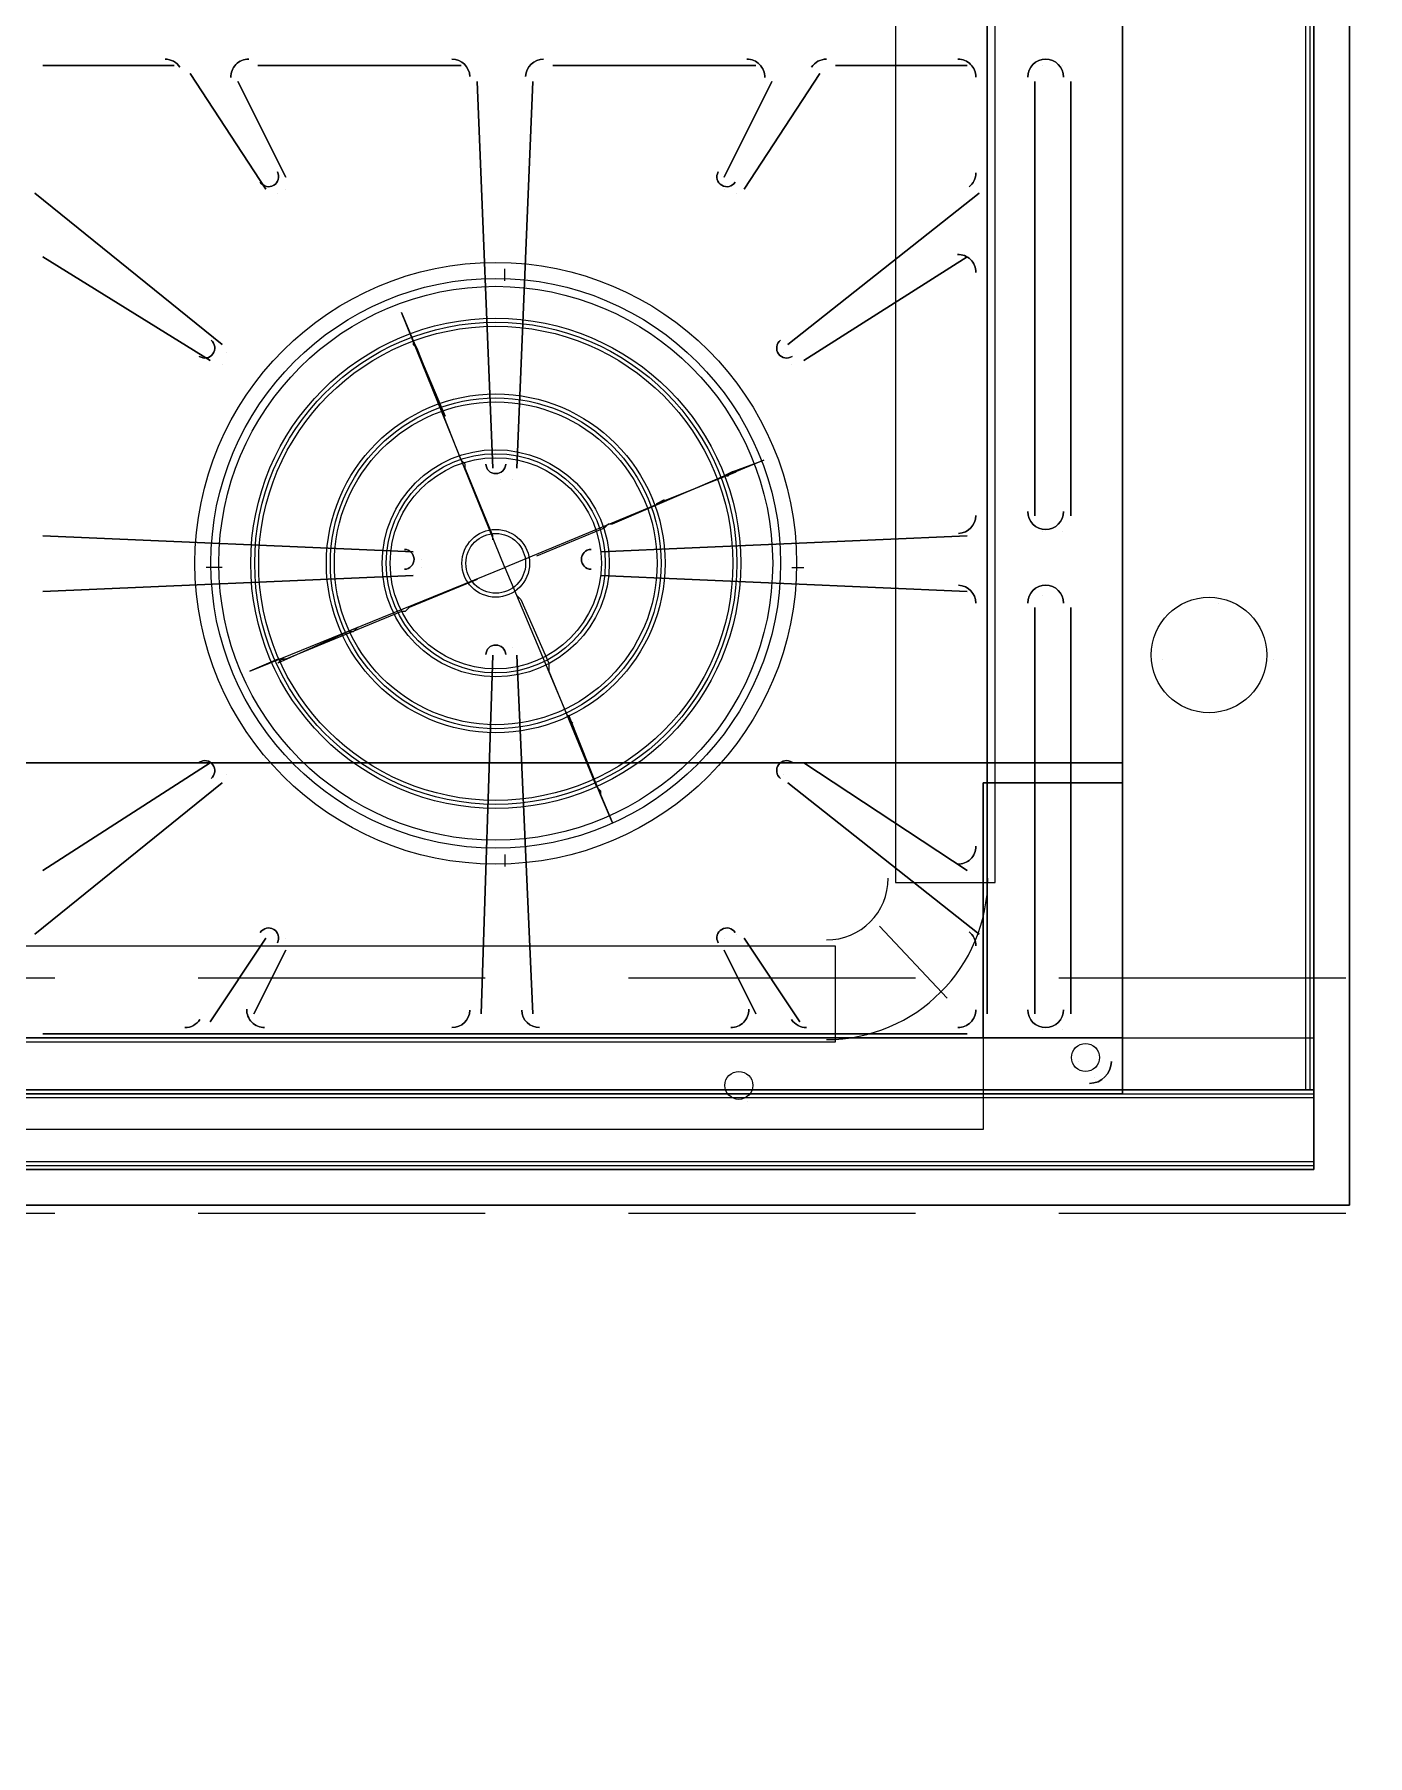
# Model space of a CAD drawing. Header units: millimetres. Extents: x -5841 to 140562, y 1006 to 102310.
# Drawn here: x 99655.9 to 100010, y 14511.2 to 14968.2 of the extents above; entities that cross this region are included whole.
import ezdxf

# ---------------------------------------------------------------- set-up
doc = ezdxf.new("R2010")
doc.units = ezdxf.units.MM
doc.header["$LTSCALE"] = 10
for name, color, linetype in [('PDF18_0', 7, 'Continuous'), ('PDF18_1-EeAa_3D-01', 7, 'Continuous'), ('PDF18_1-Electrical_App-01', 7, 'Continuous')]:
    doc.layers.add(name, color=color, linetype=linetype)
doc.layers.add('PDF18_1-Shape-01', color=140, linetype='Continuous', true_color=0x00bfff)

msp = doc.modelspace()

# ---------------------------------------------------------------- linework, layer by layer
at = {"layer": 'PDF18_0', "lineweight": 25}
msp.add_lwpolyline([(100005.20748, 15294.41859), (100005.20748, 14657.31806), (98984.99998, 14657.31806), (98984.99998, 15294.41859), (97782.76376, 15294.41859), (97782.76376, 14292.2023), (101226.49323, 14292.2023), (101226.49323, 15294.41859)], close=True, dxfattribs=at)
at = {"layer": 'PDF18_0', "color": 0, "lineweight": 0, "true_color": 0x939598}
for points in [[(99661.25786, 14717.64153), (99585.05979, 14717.64153)], [(99775.55497, 14717.64153), (99699.35689, 14717.64153)], [(99889.85207, 14717.64153), (99813.654, 14717.64153)], [(100004.14918, 14717.64153), (99927.95111, 14717.64153)], [(99585.05979, 14655.20144), (99661.25786, 14655.20144)], [(99699.35689, 14655.20144), (99775.55497, 14655.20144)], [(99813.654, 14655.20144), (99889.85207, 14655.20144)], [(99927.95111, 14655.20144), (100004.14918, 14655.20144)]]:
    msp.add_lwpolyline(points, dxfattribs=at)
at = {"layer": 'PDF18_1-EeAa_3D-01', "lineweight": 0}
for points in [[(99944.88401, 15261.61109), (99944.88401, 15260.55278), (99944.88401, 15248.91141), (99944.88401, 15247.8531), (99944.88401, 14686.95064), (99944.88401, 14688.00894), (99944.88401, 15259.49447), (99944.88401, 15264.78601), (99944.88401, 15266.90262)], [(99944.88401, 15266.90262), (99944.88401, 14701.76693), (99995.68272, 14701.76693), (99995.68272, 15266.90262)], [(99944.88401, 14701.76693), (99995.68272, 14701.76693), (99995.68272, 15266.90262), (99944.88401, 15266.90262)], [(99349.05743, 15212.92899), (99349.05743, 14720.81645), (99343.7659, 14726.10798), (99122.57983, 14726.10798), (99122.57983, 14700.70862), (99868.68594, 14700.70862), (99868.68594, 14726.10798), (99646.44157, 14726.10798), (99641.15003, 14720.81645), (99641.15003, 15212.92899), (99646.44157, 15207.63745), (99868.68594, 15207.63745), (99868.68594, 15233.03681), (99122.57983, 15233.03681), (99122.57983, 15207.63745), (99343.7659, 15207.63745)], [(99908.90159, 15227.74528), (99908.90159, 14708.11677), (99908.90159, 14725.04967), (99908.90159, 14751.50734), (99908.90159, 14816.06404), (99908.90159, 14839.34678), (99908.90159, 14903.90348), (99908.90159, 14930.36114), (99908.90159, 14955.7605), (99908.90159, 14980.10155), (99908.90159, 15005.50091), (99908.90159, 15030.90026), (99908.90159, 15095.45696), (99908.90159, 15119.79801), (99908.90159, 15184.35471), (99908.90159, 15209.75407)], [(99911.0182, 14743.04088), (99911.0182, 15190.70455), (99884.56054, 15190.70455), (99884.56054, 14743.04088)], [(99115.17169, 14769.49855), (99115.17169, 14701.76693), (99907.84328, 14701.76693), (99907.84328, 14769.49855), (99944.88401, 14769.49855), (99944.88401, 14774.79008), (99045.32346, 14774.79008), (99944.88401, 14774.79008), (99944.88401, 14769.49855), (99907.84328, 14769.49855), (99907.84328, 14677.42588), (99115.17169, 14677.42588)], [(99115.17169, 14701.76693), (99907.84328, 14701.76693), (99907.84328, 14677.42588), (99115.17169, 14677.42588)], [(99903.61006, 14702.82524), (99658.08294, 14702.82524), (99698.29859, 14702.82524), (99719.46472, 14702.82524), (99769.20513, 14702.82524), (99792.48787, 14702.82524), (99843.28658, 14702.82524), (99863.39441, 14702.82524)]]:
    msp.add_lwpolyline(points, close=True, dxfattribs=at)
for points in [[(99994.62442, 15265.84431), (99994.62442, 15264.78601), (99994.62442, 15259.49447), (99994.62442, 14688.00894)], [(99045.32346, 14701.76693), (99944.88401, 14701.76693), (99944.88401, 15261.61109), (99944.88401, 15242.56157), (99944.88401, 14701.76693), (99045.32346, 14701.76693)], [(99993.56611, 14688.00894), (99995.68272, 14688.00894), (99995.68272, 14666.84281), (99995.68272, 15264.78601), (99995.68272, 15263.7277), (99995.68272, 15259.49447), (99995.68272, 14688.00894), (99994.62442, 14688.00894), (99993.56611, 14688.00894), (99993.56611, 15259.49447), (99994.62442, 15259.49447), (99995.68272, 15259.49447)], [(99944.88401, 15241.50326), (99944.88401, 14694.35878), (99944.88401, 15241.50326)], [(99693.00706, 14959.99372), (99658.08294, 14959.99372), (99693.00706, 14959.99372)], [(99658.08294, 14959.99372), (99658.08294, 14959.99372)], [(99658.08294, 14959.99372), (99658.08294, 14959.99372)], [(99693.00706, 14959.99372), (99693.00706, 14959.99372)], [(99769.20513, 14959.99372), (99715.23149, 14959.99372), (99769.20513, 14959.99372)], [(99715.23149, 14959.99372), (99715.23149, 14959.99372)], [(99715.23149, 14959.99372), (99715.23149, 14959.99372)], [(99769.20513, 14959.99372), (99769.20513, 14959.99372)], [(99847.51981, 14959.99372), (99793.54618, 14959.99372), (99847.51981, 14959.99372)], [(99793.54618, 14959.99372), (99793.54618, 14959.99372)], [(99793.54618, 14959.99372), (99793.54618, 14959.99372)], [(99847.51981, 14959.99372), (99847.51981, 14959.99372)], [(99903.61006, 14959.99372), (99868.68594, 14959.99372), (99903.61006, 14959.99372)], [(99868.68594, 14959.99372), (99868.68594, 14959.99372)], [(99868.68594, 14959.99372), (99868.68594, 14959.99372)], [(99903.61006, 14959.99372), (99903.61006, 14959.99372)], [(99903.61006, 14959.99372), (99903.61006, 14959.99372)], [(99923.71788, 14959.99372), (99923.71788, 14959.99372)], [(99929.00941, 14959.99372), (99929.00941, 14959.99372)], [(99717.34811, 14927.18622), (99697.24028, 14957.87711), (99717.34811, 14927.18622)], [(99697.24028, 14957.87711), (99697.24028, 14957.87711)], [(99697.24028, 14957.87711), (99697.24028, 14957.87711)], [(99709.93996, 14955.7605), (99722.63964, 14930.36114), (99709.93996, 14955.7605)], [(99709.93996, 14955.7605), (99709.93996, 14955.7605)], [(99777.67158, 14853.10476), (99773.43835, 14955.7605), (99777.67158, 14853.10476)], [(99773.43835, 14955.7605), (99773.43835, 14955.7605)], [(99773.43835, 14955.7605), (99773.43835, 14955.7605)], [(99788.25464, 14955.7605), (99784.02142, 14853.10476), (99788.25464, 14955.7605)], [(99788.25464, 14955.7605), (99788.25464, 14955.7605)], [(99839.05336, 14930.36114), (99851.75304, 14955.7605), (99839.05336, 14930.36114)], [(99864.45271, 14957.87711), (99844.34489, 14927.18622), (99864.45271, 14957.87711)], [(99851.75304, 14955.7605), (99851.75304, 14955.7605)], [(99851.75304, 14955.7605), (99851.75304, 14955.7605)], [(99864.45271, 14957.87711), (99864.45271, 14957.87711)], [(99908.90159, 14955.7605), (99908.90159, 14955.7605)], [(99908.90159, 14955.7605), (99908.90159, 14955.7605)], [(99921.60127, 14955.7605), (99921.60127, 14955.7605)], [(99921.60127, 14955.7605), (99921.60127, 14840.40509), (99921.60127, 14955.7605)], [(99921.60127, 14955.7605), (99921.60127, 14955.7605)], [(99931.12603, 14840.40509), (99931.12603, 14955.7605), (99931.12603, 14840.40509)], [(99931.12603, 14955.7605), (99931.12603, 14955.7605)], [(99722.63964, 14930.36114), (99722.63964, 14930.36114)], [(99722.63964, 14930.36114), (99722.63964, 14930.36114)], [(99839.05336, 14930.36114), (99839.05336, 14930.36114)], [(99908.90159, 14930.36114), (99908.90159, 14930.36114)], [(99908.90159, 14930.36114), (99908.90159, 14930.36114)], [(99655.96633, 14926.12792), (99705.70673, 14885.91227), (99655.96633, 14926.12792)], [(99655.96633, 14926.12792), (99655.96633, 14926.12792)], [(99655.96633, 14926.12792), (99655.96633, 14926.12792)], [(99717.34811, 14927.18622), (99717.34811, 14927.18622)], [(99720.52303, 14926.12792), (99720.52303, 14926.12792)], [(99722.63964, 14927.18622), (99722.63964, 14927.18622)], [(99839.05336, 14927.18622), (99839.05336, 14927.18622)], [(99842.22828, 14926.12792), (99842.22828, 14926.12792)], [(99844.34489, 14927.18622), (99844.34489, 14927.18622)], [(99844.34489, 14927.18622), (99844.34489, 14927.18622)], [(99855.98626, 14885.91227), (99906.78498, 14926.12792), (99855.98626, 14885.91227)], [(99906.78498, 14926.12792), (99906.78498, 14926.12792)], [(99906.78498, 14926.12792), (99906.78498, 14926.12792)], [(99702.53181, 14881.67904), (99658.08294, 14909.19501), (99702.53181, 14881.67904)], [(99658.08294, 14909.19501), (99658.08294, 14909.19501)], [(99658.08294, 14909.19501), (99658.08294, 14909.19501)], [(99780.8465, 14902.84517), (99780.8465, 14906.02009)], [(99903.61006, 14909.19501), (99860.21949, 14881.67904), (99903.61006, 14909.19501)], [(99903.61006, 14909.19501), (99903.61006, 14909.19501)], [(99903.61006, 14909.19501), (99903.61006, 14909.19501)], [(99908.90159, 14903.90348), (99908.90159, 14903.90348)], [(99908.90159, 14903.90348), (99908.90159, 14903.90348)], [(99739.57254, 14809.7142), (99740.63085, 14809.7142), (99741.68916, 14810.7725), (99720.52303, 14801.24774), (99721.58133, 14802.30605), (99722.63964, 14802.30605), (99721.58133, 14802.30605), (99720.52303, 14802.30605), (99713.11488, 14799.13113), (99780.8465, 14826.6471), (99753.33053, 14894.37872), (99756.50545, 14886.97057), (99756.50545, 14885.91227), (99757.56375, 14884.85396), (99756.50545, 14886.97057), (99764.9719, 14866.86275), (99763.91359, 14868.97936)], [(99753.33053, 14894.37872), (99753.33053, 14894.37872)], [(99756.50545, 14886.97057), (99756.50545, 14886.97057)], [(99705.70673, 14885.91227), (99705.70673, 14885.91227)], [(99705.70673, 14885.91227), (99705.70673, 14885.91227)], [(99706.76504, 14883.79565), (99706.76504, 14883.79565)], [(99777.67158, 14834.05525), (99777.67158, 14835.11355), (99770.26343, 14853.10476), (99770.26343, 14854.16307), (99769.20513, 14855.22138), (99757.56375, 14884.85396)], [(99854.92796, 14883.79565), (99854.92796, 14883.79565)], [(99855.98626, 14885.91227), (99855.98626, 14885.91227)], [(99702.53181, 14881.67904), (99702.53181, 14881.67904)], [(99705.70673, 14880.62073), (99705.70673, 14880.62073)], [(99857.04457, 14880.62073), (99857.04457, 14880.62073)], [(99860.21949, 14881.67904), (99860.21949, 14881.67904)], [(99860.21949, 14881.67904), (99860.21949, 14881.67904)], [(99764.9719, 14866.86275), (99764.9719, 14866.86275)], [(99769.20513, 14855.22138), (99769.20513, 14855.22138)], [(99769.20513, 14855.22138), (99769.20513, 14855.22138)], [(99769.20513, 14855.22138), (99769.20513, 14855.22138)], [(99823.17876, 14844.63831), (99821.06215, 14843.58001), (99842.22828, 14852.04646), (99841.16997, 14852.04646), (99839.05336, 14850.98815), (99840.11166, 14850.98815), (99841.16997, 14852.04646), (99849.63642, 14855.22138), (99780.8465, 14826.6471), (99809.42077, 14758.91548), (99806.24585, 14766.32363), (99806.24585, 14767.38193), (99805.18755, 14768.44024), (99806.24585, 14767.38193), (99806.24585, 14766.32363), (99797.7794, 14787.48976), (99797.7794, 14786.43145), (99798.83771, 14785.37315)], [(99849.63642, 14855.22138), (99849.63642, 14855.22138)], [(99777.67158, 14853.10476), (99777.67158, 14853.10476)], [(99779.78819, 14849.92984), (99779.78819, 14849.92984)], [(99782.96311, 14849.92984), (99782.96311, 14849.92984)], [(99784.02142, 14853.10476), (99784.02142, 14853.10476)], [(99784.02142, 14853.10476), (99784.02142, 14853.10476)], [(99789.31295, 14829.82202), (99807.30416, 14837.23017), (99808.36247, 14838.28847), (99809.42077, 14838.28847), (99839.05336, 14850.98815)], [(99842.22828, 14852.04646), (99842.22828, 14852.04646)], [(99821.06215, 14843.58001), (99821.06215, 14843.58001)], [(99809.42077, 14838.28847), (99809.42077, 14838.28847)], [(99809.42077, 14838.28847), (99809.42077, 14838.28847)], [(99809.42077, 14838.28847), (99809.42077, 14838.28847)], [(99908.90159, 14839.34678), (99908.90159, 14839.34678)], [(99908.90159, 14839.34678), (99908.90159, 14839.34678)], [(99921.60127, 14840.40509), (99921.60127, 14840.40509)], [(99923.71788, 14836.17186), (99923.71788, 14836.17186)], [(99929.00941, 14836.17186), (99929.00941, 14836.17186)], [(99931.12603, 14840.40509), (99931.12603, 14840.40509)], [(99931.12603, 14840.40509), (99931.12603, 14840.40509)], [(99658.08294, 14835.11355), (99756.50545, 14830.88033), (99658.08294, 14835.11355)], [(99658.08294, 14835.11355), (99658.08294, 14835.11355)], [(99658.08294, 14835.11355), (99658.08294, 14835.11355)], [(99806.24585, 14830.88033), (99903.61006, 14835.11355), (99806.24585, 14830.88033)], [(99903.61006, 14835.11355), (99903.61006, 14835.11355)], [(99903.61006, 14835.11355), (99903.61006, 14835.11355)], [(99756.50545, 14830.88033), (99756.50545, 14830.88033)], [(99756.50545, 14830.88033), (99756.50545, 14830.88033)], [(99758.62206, 14828.76371), (99758.62206, 14828.76371)], [(99789.31295, 14829.82202), (99789.31295, 14829.82202)], [(99803.07093, 14828.76371), (99803.07093, 14828.76371)], [(99806.24585, 14830.88033), (99806.24585, 14830.88033)], [(99756.50545, 14824.53049), (99658.08294, 14820.29726), (99756.50545, 14824.53049)], [(99705.70673, 14826.6471), (99701.47351, 14826.6471)], [(99701.47351, 14826.6471), (99701.47351, 14826.6471)], [(99705.70673, 14826.6471), (99705.70673, 14826.6471)], [(99773.43835, 14823.47218), (99755.44714, 14816.06404), (99754.38883, 14815.00573), (99753.33053, 14815.00573), (99722.63964, 14802.30605)], [(99756.50545, 14824.53049), (99756.50545, 14824.53049)], [(99758.62206, 14826.6471), (99758.62206, 14826.6471)], [(99773.43835, 14823.47218), (99773.43835, 14823.47218)], [(99780.8465, 14826.6471), (99780.8465, 14826.6471)], [(99780.8465, 14826.6471), (99780.8465, 14826.6471)], [(99803.07093, 14826.6471), (99803.07093, 14826.6471)], [(99903.61006, 14820.29726), (99806.24585, 14824.53049), (99903.61006, 14820.29726)], [(99806.24585, 14824.53049), (99806.24585, 14824.53049)], [(99806.24585, 14824.53049), (99806.24585, 14824.53049)], [(99857.04457, 14826.6471), (99860.21949, 14826.6471)], [(99658.08294, 14820.29726), (99658.08294, 14820.29726)], [(99658.08294, 14820.29726), (99658.08294, 14820.29726)], [(99784.02142, 14819.23896), (99785.07972, 14818.18065), (99792.48787, 14801.24774), (99792.48787, 14799.13113), (99805.18755, 14768.44024)], [(99784.02142, 14819.23896), (99784.02142, 14819.23896)], [(99785.07972, 14818.18065), (99785.07972, 14818.18065)], [(99903.61006, 14820.29726), (99903.61006, 14820.29726)], [(99903.61006, 14820.29726), (99903.61006, 14820.29726)], [(99923.71788, 14819.23896), (99923.71788, 14819.23896)], [(99929.00941, 14819.23896), (99929.00941, 14819.23896)], [(99753.33053, 14815.00573), (99753.33053, 14815.00573)], [(99753.33053, 14815.00573), (99753.33053, 14815.00573)], [(99753.33053, 14815.00573), (99753.33053, 14815.00573)], [(99908.90159, 14816.06404), (99908.90159, 14816.06404)], [(99908.90159, 14816.06404), (99908.90159, 14816.06404)], [(99921.60127, 14816.06404), (99921.60127, 14816.06404)], [(99921.60127, 14816.06404), (99921.60127, 14708.11677), (99921.60127, 14816.06404)], [(99921.60127, 14816.06404), (99921.60127, 14816.06404)], [(99931.12603, 14708.11677), (99931.12603, 14816.06404), (99931.12603, 14708.11677)], [(99931.12603, 14816.06404), (99931.12603, 14816.06404)], [(99970.28337, 14817.12234), (99970.28337, 14817.12234)], [(99741.68916, 14810.7725), (99741.68916, 14810.7725)], [(99779.78819, 14805.48097), (99779.78819, 14805.48097)], [(99782.96311, 14805.48097), (99782.96311, 14805.48097)], [(99720.52303, 14801.24774), (99720.52303, 14801.24774)], [(99774.49666, 14708.11677), (99777.67158, 14803.36436), (99774.49666, 14708.11677)], [(99777.67158, 14803.36436), (99777.67158, 14803.36436)], [(99777.67158, 14803.36436), (99777.67158, 14803.36436)], [(99784.02142, 14803.36436), (99788.25464, 14708.11677), (99784.02142, 14803.36436)], [(99784.02142, 14803.36436), (99784.02142, 14803.36436)], [(99792.48787, 14801.24774), (99792.48787, 14801.24774)], [(99955.46708, 14802.30605), (99955.46708, 14802.30605)], [(99955.46708, 14802.30605), (99955.46708, 14802.30605)], [(99955.46708, 14802.30605), (99955.46708, 14802.30605)], [(99985.09966, 14802.30605), (99985.09966, 14802.30605)], [(99713.11488, 14799.13113), (99713.11488, 14799.13113)], [(99792.48787, 14799.13113), (99792.48787, 14799.13113)], [(99792.48787, 14799.13113), (99792.48787, 14799.13113)], [(99792.48787, 14799.13113), (99792.48787, 14799.13113)], [(99792.48787, 14799.13113), (99792.48787, 14799.13113)], [(99792.48787, 14799.13113), (99792.48787, 14799.13113)], [(99797.7794, 14787.48976), (99797.7794, 14787.48976)], [(99797.7794, 14787.48976), (99797.7794, 14787.48976)], [(99970.28337, 14786.43145), (99970.28337, 14786.43145)], [(99798.83771, 14785.37315), (99798.83771, 14785.37315)], [(99658.08294, 14746.2158), (99702.53181, 14774.79008), (99658.08294, 14746.2158)], [(99702.53181, 14774.79008), (99702.53181, 14774.79008)], [(99702.53181, 14774.79008), (99702.53181, 14774.79008)], [(99705.70673, 14774.79008), (99705.70673, 14774.79008)], [(99857.04457, 14774.79008), (99857.04457, 14774.79008)], [(99860.21949, 14774.79008), (99903.61006, 14746.2158), (99860.21949, 14774.79008)], [(99860.21949, 14774.79008), (99860.21949, 14774.79008)], [(99944.88401, 14774.79008), (99944.88401, 14774.79008)], [(99944.88401, 14774.79008), (99944.88401, 14774.79008)], [(99705.70673, 14769.49855), (99655.96633, 14729.2829), (99705.70673, 14769.49855)], [(99705.70673, 14769.49855), (99705.70673, 14769.49855)], [(99706.76504, 14771.61516), (99706.76504, 14771.61516)], [(99805.18755, 14768.44024), (99805.18755, 14768.44024)], [(99805.18755, 14768.44024), (99805.18755, 14768.44024)], [(99854.92796, 14771.61516), (99854.92796, 14771.61516)], [(99906.78498, 14729.2829), (99855.98626, 14769.49855), (99906.78498, 14729.2829)], [(99855.98626, 14769.49855), (99855.98626, 14769.49855)], [(99855.98626, 14769.49855), (99855.98626, 14769.49855)], [(99907.84328, 14769.49855), (99907.84328, 14769.49855)], [(99907.84328, 14769.49855), (99907.84328, 14769.49855)], [(99907.84328, 14769.49855), (99907.84328, 14769.49855)], [(99944.88401, 14769.49855), (99944.88401, 14769.49855)], [(99944.88401, 14769.49855), (99944.88401, 14769.49855)], [(99944.88401, 14769.49855), (99944.88401, 14769.49855)], [(99806.24585, 14767.38193), (99806.24585, 14767.38193)], [(99806.24585, 14766.32363), (99806.24585, 14766.32363)], [(99806.24585, 14766.32363), (99806.24585, 14766.32363)], [(99806.24585, 14766.32363), (99806.24585, 14766.32363)], [(99809.42077, 14758.91548), (99809.42077, 14758.91548)], [(99809.42077, 14758.91548), (99809.42077, 14758.91548)], [(99809.42077, 14758.91548), (99809.42077, 14758.91548)], [(99780.8465, 14750.44903), (99780.8465, 14747.27411)], [(99908.90159, 14751.50734), (99908.90159, 14751.50734)], [(99908.90159, 14751.50734), (99908.90159, 14751.50734)], [(99658.08294, 14746.2158), (99658.08294, 14746.2158)], [(99658.08294, 14746.2158), (99658.08294, 14746.2158)], [(99903.61006, 14746.2158), (99903.61006, 14746.2158)], [(99903.61006, 14746.2158), (99903.61006, 14746.2158)], [(99884.56054, 14743.04088), (99884.56054, 14743.04088)], [(99911.0182, 14743.04088), (99911.0182, 14743.04088)], [(99880.32731, 14731.39951), (99898.31852, 14712.34999)], [(99655.96633, 14729.2829), (99655.96633, 14729.2829)], [(99655.96633, 14729.2829), (99655.96633, 14729.2829)], [(99702.53181, 14706.00016), (99717.34811, 14728.22459), (99702.53181, 14706.00016)], [(99717.34811, 14728.22459), (99717.34811, 14728.22459)], [(99717.34811, 14728.22459), (99717.34811, 14728.22459)], [(99720.52303, 14729.2829), (99720.52303, 14729.2829)], [(99722.63964, 14728.22459), (99722.63964, 14728.22459)], [(99839.05336, 14728.22459), (99839.05336, 14728.22459)], [(99842.22828, 14729.2829), (99842.22828, 14729.2829)], [(99844.34489, 14728.22459), (99859.16118, 14706.00016), (99844.34489, 14728.22459)], [(99844.34489, 14728.22459), (99844.34489, 14728.22459)], [(99906.78498, 14729.2829), (99906.78498, 14729.2829)], [(99906.78498, 14729.2829), (99906.78498, 14729.2829)], [(99722.63964, 14725.04967), (99714.17319, 14708.11677), (99722.63964, 14725.04967)], [(99722.63964, 14725.04967), (99722.63964, 14725.04967)], [(99847.51981, 14708.11677), (99839.05336, 14725.04967), (99847.51981, 14708.11677)], [(99839.05336, 14725.04967), (99839.05336, 14725.04967)], [(99839.05336, 14725.04967), (99839.05336, 14725.04967)], [(99868.68594, 14726.10798), (99868.68594, 14726.10798)], [(99908.90159, 14725.04967), (99908.90159, 14725.04967)], [(99908.90159, 14725.04967), (99908.90159, 14725.04967)], [(99714.17319, 14708.11677), (99714.17319, 14708.11677)], [(99714.17319, 14708.11677), (99714.17319, 14708.11677)], [(99774.49666, 14708.11677), (99774.49666, 14708.11677)], [(99774.49666, 14708.11677), (99774.49666, 14708.11677)], [(99788.25464, 14708.11677), (99788.25464, 14708.11677)], [(99788.25464, 14708.11677), (99788.25464, 14708.11677)], [(99847.51981, 14708.11677), (99847.51981, 14708.11677)], [(99847.51981, 14708.11677), (99847.51981, 14708.11677)], [(99908.90159, 14708.11677), (99908.90159, 14708.11677)], [(99921.60127, 14708.11677), (99921.60127, 14708.11677)], [(99931.12603, 14708.11677), (99931.12603, 14708.11677)], [(99931.12603, 14708.11677), (99931.12603, 14708.11677)], [(99702.53181, 14706.00016), (99702.53181, 14706.00016)], [(99702.53181, 14706.00016), (99702.53181, 14706.00016)], [(99859.16118, 14706.00016), (99859.16118, 14706.00016)], [(99859.16118, 14706.00016), (99859.16118, 14706.00016)], [(99923.71788, 14703.88354), (99923.71788, 14703.88354)], [(99929.00941, 14703.88354), (99929.00941, 14703.88354)], [(99658.08294, 14702.82524), (99658.08294, 14702.82524)], [(99658.08294, 14702.82524), (99658.08294, 14702.82524)], [(99698.29859, 14702.82524), (99698.29859, 14702.82524)], [(99698.29859, 14702.82524), (99698.29859, 14702.82524)], [(99719.46472, 14702.82524), (99719.46472, 14702.82524)], [(99719.46472, 14702.82524), (99719.46472, 14702.82524)], [(99769.20513, 14702.82524), (99769.20513, 14702.82524)], [(99769.20513, 14702.82524), (99769.20513, 14702.82524)], [(99792.48787, 14702.82524), (99792.48787, 14702.82524)], [(99792.48787, 14702.82524), (99792.48787, 14702.82524)], [(99843.28658, 14702.82524), (99843.28658, 14702.82524)], [(99843.28658, 14702.82524), (99843.28658, 14702.82524)], [(99863.39441, 14702.82524), (99863.39441, 14702.82524)], [(99863.39441, 14702.82524), (99863.39441, 14702.82524)], [(99868.68594, 14700.70862), (99868.68594, 14700.70862)], [(99903.61006, 14702.82524), (99903.61006, 14702.82524)], [(99907.84328, 14701.76693), (99907.84328, 14701.76693)], [(99907.84328, 14701.76693), (99907.84328, 14701.76693)], [(99937.47586, 14699.65032), (99937.47586, 14699.65032)], [(99944.88401, 14701.76693), (99944.88401, 14701.76693)], [(99944.88401, 14701.76693), (99944.88401, 14701.76693)], [(99944.88401, 14701.76693), (99944.88401, 14701.76693)], [(99944.88401, 14701.76693), (99944.88401, 14701.76693)], [(99995.68272, 14701.76693), (99995.68272, 14701.76693)], [(99995.68272, 14701.76693), (99995.68272, 14701.76693)], [(99995.68272, 14701.76693), (99995.68272, 14701.76693)], [(99933.24264, 14695.41709), (99933.24264, 14695.41709)], [(99941.70909, 14695.41709), (99941.70909, 14695.41709)], [(99941.70909, 14695.41709), (99941.70909, 14695.41709)], [(99941.70909, 14695.41709), (99941.70909, 14695.41709)], [(99845.4032, 14691.18386), (99845.4032, 14691.18386)], [(99937.47586, 14691.18386), (99937.47586, 14691.18386)], [(99944.88401, 14694.35878), (99944.88401, 14694.35878)], [(98995.58305, 14688.00894), (99995.68272, 14688.00894), (99995.68272, 14666.84281), (98995.58305, 14666.84281), (99995.68272, 14666.84281), (99995.68272, 14667.90112), (99995.68272, 14668.95943), (99995.68272, 14685.89233), (99995.68272, 14686.95064), (99995.68272, 14688.00894), (98995.58305, 14688.00894)], [(98995.58305, 14686.95064), (99995.68272, 14686.95064)], [(99995.68272, 14685.89233), (98995.58305, 14685.89233)], [(99045.32346, 14688.00894), (99944.88401, 14688.00894), (99045.32346, 14688.00894)], [(99944.88401, 14686.95064), (99045.32346, 14686.95064), (99944.88401, 14686.95064)], [(99938.53417, 14688.00894), (99644.32495, 14688.00894), (99938.53417, 14688.00894)], [(99842.22828, 14688.00894), (99842.22828, 14688.00894)], [(99848.57812, 14688.00894), (99848.57812, 14688.00894)], [(99848.57812, 14688.00894), (99848.57812, 14688.00894)], [(99848.57812, 14688.00894), (99848.57812, 14688.00894)], [(99938.53417, 14688.00894), (99938.53417, 14688.00894)], [(99938.53417, 14688.00894), (99938.53417, 14688.00894)], [(99944.88401, 14688.00894), (99944.88401, 14688.00894)], [(99944.88401, 14686.95064), (99944.88401, 14686.95064)], [(99993.56611, 14688.00894), (99993.56611, 14688.00894)], [(99995.68272, 14688.00894), (99995.68272, 14688.00894)], [(99995.68272, 14688.00894), (99995.68272, 14688.00894)], [(99995.68272, 14688.00894), (99995.68272, 14688.00894)], [(99995.68272, 14688.00894), (99995.68272, 14688.00894)], [(99995.68272, 14688.00894), (99995.68272, 14688.00894)], [(99995.68272, 14685.89233), (99995.68272, 14685.89233)], [(99845.4032, 14684.83403), (99845.4032, 14684.83403)], [(99907.84328, 14677.42588), (99907.84328, 14677.42588)], [(99907.84328, 14677.42588), (99907.84328, 14677.42588)], [(98995.58305, 14668.95943), (99995.68272, 14668.95943)], [(98995.58305, 14667.90112), (99995.68272, 14667.90112)], [(99995.68272, 14668.95943), (99995.68272, 14668.95943)], [(99995.68272, 14666.84281), (98995.58305, 14666.84281), (99995.68272, 14666.84281)], [(99995.68272, 14666.84281), (99995.68272, 14666.84281)], [(99995.68272, 14666.84281), (99995.68272, 14666.84281)], [(99995.68272, 14666.84281), (99995.68272, 14666.84281)]]:
    msp.add_lwpolyline(points, dxfattribs=at)
for points in [[(99694.53782, 14959.54456, 0.251658426), (99690.56598, 14961.67839, -0.251658426)], [(99712.79257, 14961.67826, 0.421447625), (99708.03076, 14956.79903, -0.421447625)], [(99771.52924, 14957.08186, 0.404026098), (99766.7688, 14961.67908, -0.404026098)], [(99791.1087, 14961.67908, 0.404026096), (99786.34826, 14957.08186, -0.404026096)], [(99849.84672, 14956.79904, 0.421447623), (99845.08489, 14961.67828, -0.421447623)], [(99866.25213, 14961.67839, 0.251633337), (99862.28055, 14959.54493, -0.251633337)], [(99905.93871, 14956.9157, 0.414213677), (99901.17692, 14961.67749, -0.414213677)], [(99929.2242, 14956.9157, 0.999999805), (99919.69943, 14956.9157, -0.999999805)], [(99715.87787, 14928.9968, 0.957301781), (99720.40997, 14931.71927, -0.957301781)], [(99837.46777, 14931.7193, 0.95730178), (99841.99935, 14928.99681, -0.95730178)], [(99904.10875, 14927.76218, 0.230861651), (99905.93941, 14931.51481, -0.230861651)], [(99905.93959, 14905.05652, 0.422945487), (99901.03538, 14909.81711, -0.422945487)], [(99699.67195, 14882.75384, 0.965696609), (99702.78065, 14887.03289, -0.965696609)], [(99854.04177, 14887.03268, 0.965696611), (99857.15048, 14882.75403, -0.965696611)], [(99775.76465, 14854.1632, 0.965696612), (99781.05348, 14854.16347, -0.965696612)], [(99919.69944, 14841.55598, 0.99999961), (99929.2242, 14841.55598, -0.99999961)], [(99901.34308, 14835.7372, 0.404026099), (99905.9403, 14840.49764, -0.404026099)], [(99754.16154, 14826.21082, 0.965696599), (99754.16127, 14831.49965, -0.965696599)], [(99803.71595, 14831.49963, 0.965696606), (99803.71623, 14826.2108, -0.965696606)], [(99905.9403, 14817.21389, 0.404026099), (99901.34308, 14821.97433, -0.404026099)], [(99929.2242, 14817.21385, 0.999999803), (99919.69943, 14817.21385, -0.999999803)], [(99781.05346, 14803.54725, 0.965696608), (99775.76463, 14803.54698, -0.965696608)], [(99702.78064, 14770.67777, 0.965696604), (99699.67193, 14774.95642, -0.965696604)], [(99857.15046, 14774.95661, 0.96569661), (99854.04177, 14770.67756, -0.96569661)], [(99901.0354, 14747.89336, 0.42294549), (99905.9396, 14752.65395, -0.42294549)], [(99720.40972, 14727.04946, 0.957301786), (99715.87815, 14729.77195, -0.957301786)], [(99841.99962, 14729.77195, 0.957301785), (99837.46752, 14727.04949, -0.957301785)], [(99905.93941, 14726.19564, 0.230861651), (99904.10875, 14729.94827, -0.230861651)], [(99712.264, 14709.37894, 0.421447626), (99717.02583, 14704.4997, -0.421447626)], [(99766.7688, 14704.4989, 0.404026096), (99771.52924, 14709.09612, -0.404026096)], [(99785.29318, 14709.09612, 0.404026096), (99790.05362, 14704.4989, -0.404026096)], [(99840.8517, 14704.49972, 0.421447623), (99845.61351, 14709.37895, -0.421447623)], [(99901.17692, 14704.50049, 0.414213563), (99905.93871, 14709.26228, -0.414213563)], [(99919.69944, 14709.26228, 0.99999961), (99929.2242, 14709.26228, -0.99999961)], [(99695.85859, 14704.49959, 0.251658426), (99699.83043, 14706.63342, -0.251658426)], [(99856.98794, 14706.63305, 0.251633339), (99860.95952, 14704.49959, -0.251633339)], [(99936.10211, 14689.68325, 0.414212579), (99941.92208, 14695.50322, -0.414212579)]]:
    msp.add_lwpolyline(points, format="xyb", close=True, dxfattribs=at)
for centre, radius in [((99778.40906, 14827.79692), 79.90214), ((99778.40905, 14827.79692), 75.66892), ((99778.40905, 14827.79692), 73.55231), ((99778.40905, 14827.79692), 73.55231), ((99778.40905, 14827.79691), 65.08584), ((99778.40905, 14827.79691), 65.08584), ((99778.40906, 14827.79693), 65.08584), ((99778.40906, 14827.79693), 65.08584), ((99778.40906, 14827.79693), 65.08584), ((99778.40906, 14827.79692), 64.02754), ((99778.40905, 14827.79691), 62.96924), ((99778.40905, 14827.79691), 62.96924), ((99778.40905, 14827.79692), 44.97803), ((99778.40905, 14827.79691), 43.91972), ((99778.40905, 14827.79692), 42.86142), ((99778.40905, 14827.79692), 42.86142), ((99778.40905, 14827.79691), 30.16173), ((99778.40906, 14827.79693), 30.16173), ((99778.40906, 14827.79693), 30.16173), ((99778.40906, 14827.79693), 30.16173), ((99778.40906, 14827.79693), 30.16173), ((99778.40906, 14827.79693), 30.16173), ((99778.40906, 14827.79692), 29.10343), ((99778.40906, 14827.79692), 28.04512), ((99778.40906, 14827.79692), 8.99561), ((99778.40905, 14827.79692), 8.99561), ((99778.40906, 14827.79693), 7.93729), ((99967.85346, 14803.45479), 15.34544), ((99967.85346, 14803.45479), 15.34544), ((99935.04704, 14696.56153), 3.70407), ((99935.04704, 14696.56153), 3.70407), ((99842.97114, 14689.15338), 3.70407), ((99842.97114, 14689.15338), 3.70407)]:
    msp.add_circle(centre, radius, dxfattribs=at)
for centre, radius, start, end in [((99866.25173, 14744.18747), 42.86142, 270.0000025, 359.9999975), ((99866.25172, 14744.18748), 16.40376, 270.0000171, 359.9999829)]:
    msp.add_arc(centre, radius, start, end, dxfattribs=at)
at = {"layer": 'PDF18_1-Electrical_App-01', "lineweight": 25}
msp.add_lwpolyline([(99995.68272, 15266.90262), (98995.58305, 15266.90262), (98995.58305, 14666.84281), (99995.68272, 14666.84281)], close=True, dxfattribs=at)
at = {"layer": 'PDF18_1-Shape-01', "lineweight": 25}
msp.add_lwpolyline([(100005.20748, 15294.41859), (101226.49323, 15294.41859), (101226.49323, 14292.2023), (97782.76376, 14292.2023), (97782.76376, 15294.41859), (98984.99998, 15294.41859), (98984.99998, 14657.31806), (100005.20748, 14657.31806)], close=True, dxfattribs=at)

doc.saveas('drawing.dxf')
